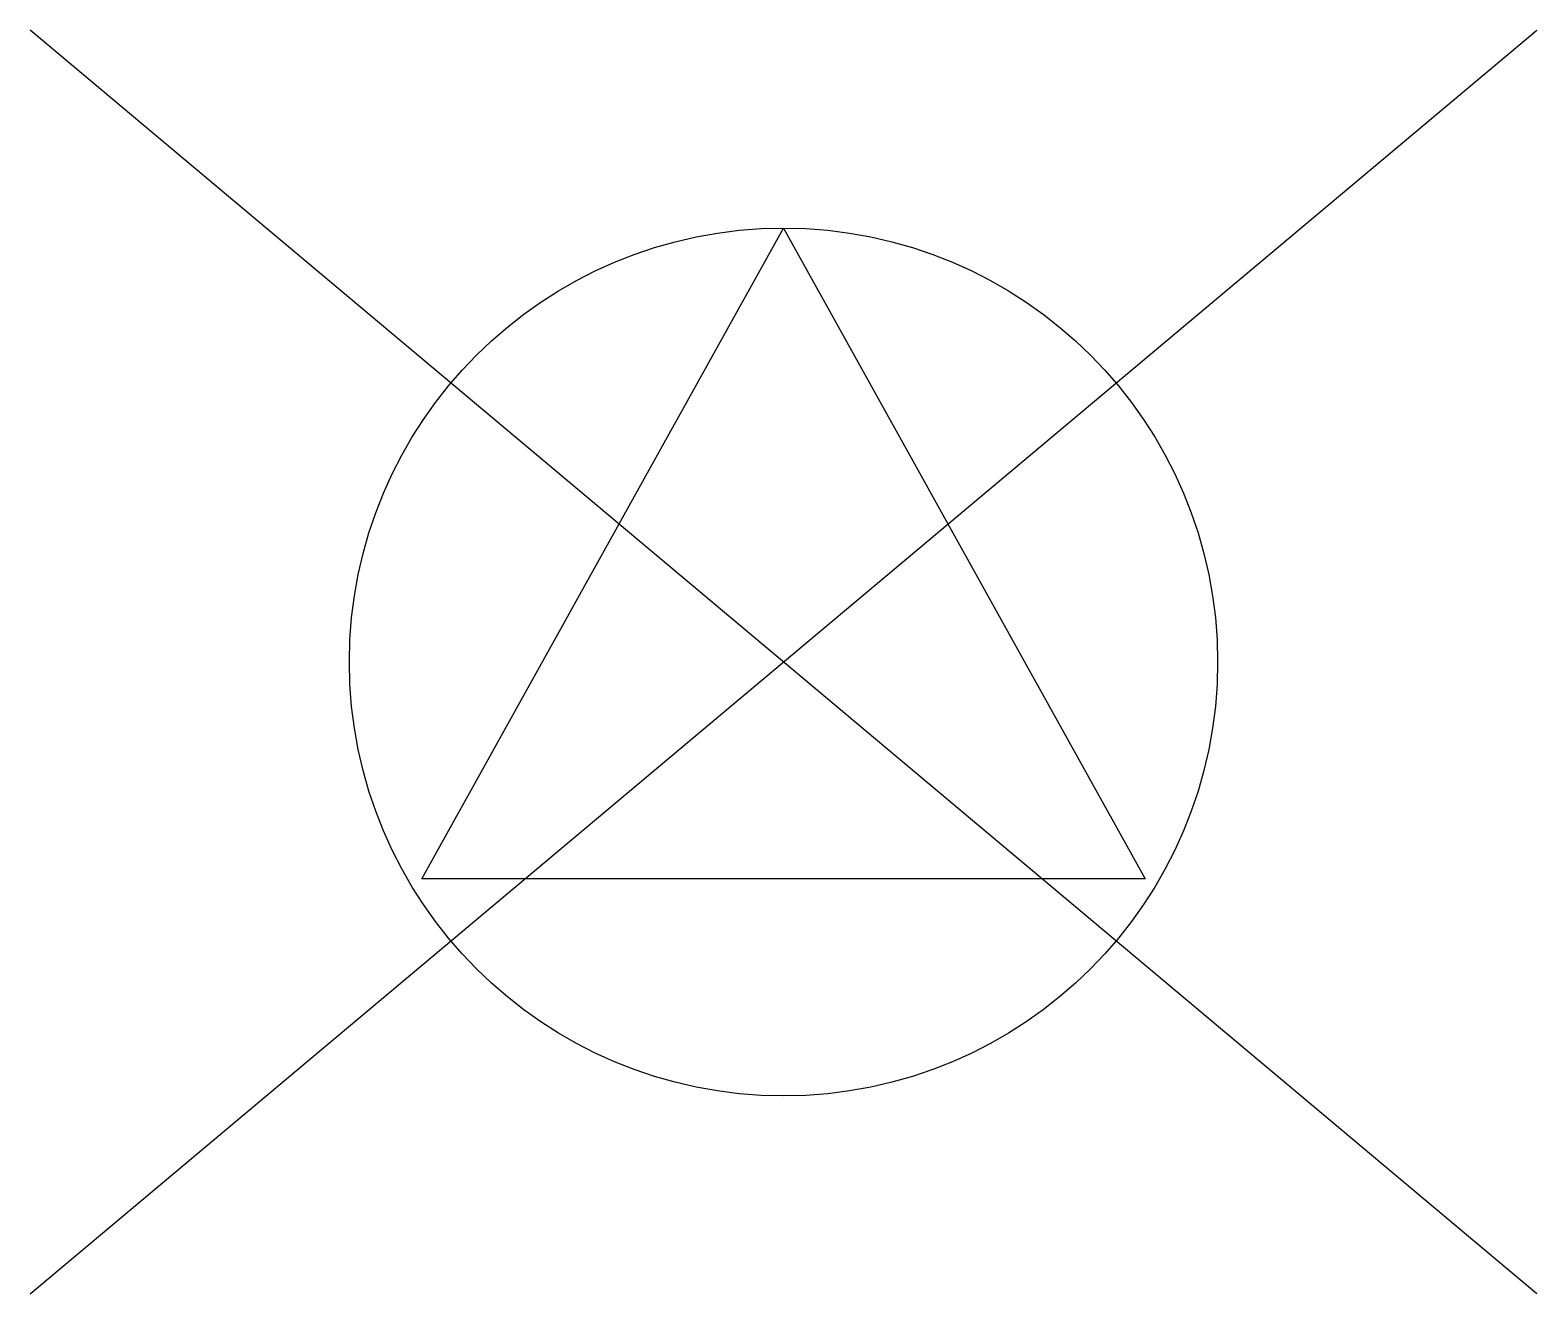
# Model space of a CAD drawing. Extents: x -3.22 to 3.22, y -2.7 to 2.7.
import ezdxf

# ---------------------------------------------------------------- set-up
doc = ezdxf.new("R2010")
doc.units = 0

msp = doc.modelspace()

# ---------------------------------------------------------------- linework, layer by layer
for p, q in [((-3.2212, -2.7029), (3.2212, 2.7029)), ((3.2212, -2.7029), (-3.2212, 2.7029)), ((-1.5469, -0.9281), (0, 1.8563)), ((0, 1.8563), (1.5469, -0.9281)), ((1.5469, -0.9281), (-1.5469, -0.9281))]:
    msp.add_line(p, q)
msp.add_circle((0, 0), 1.8562)

doc.saveas('drawing.dxf')
